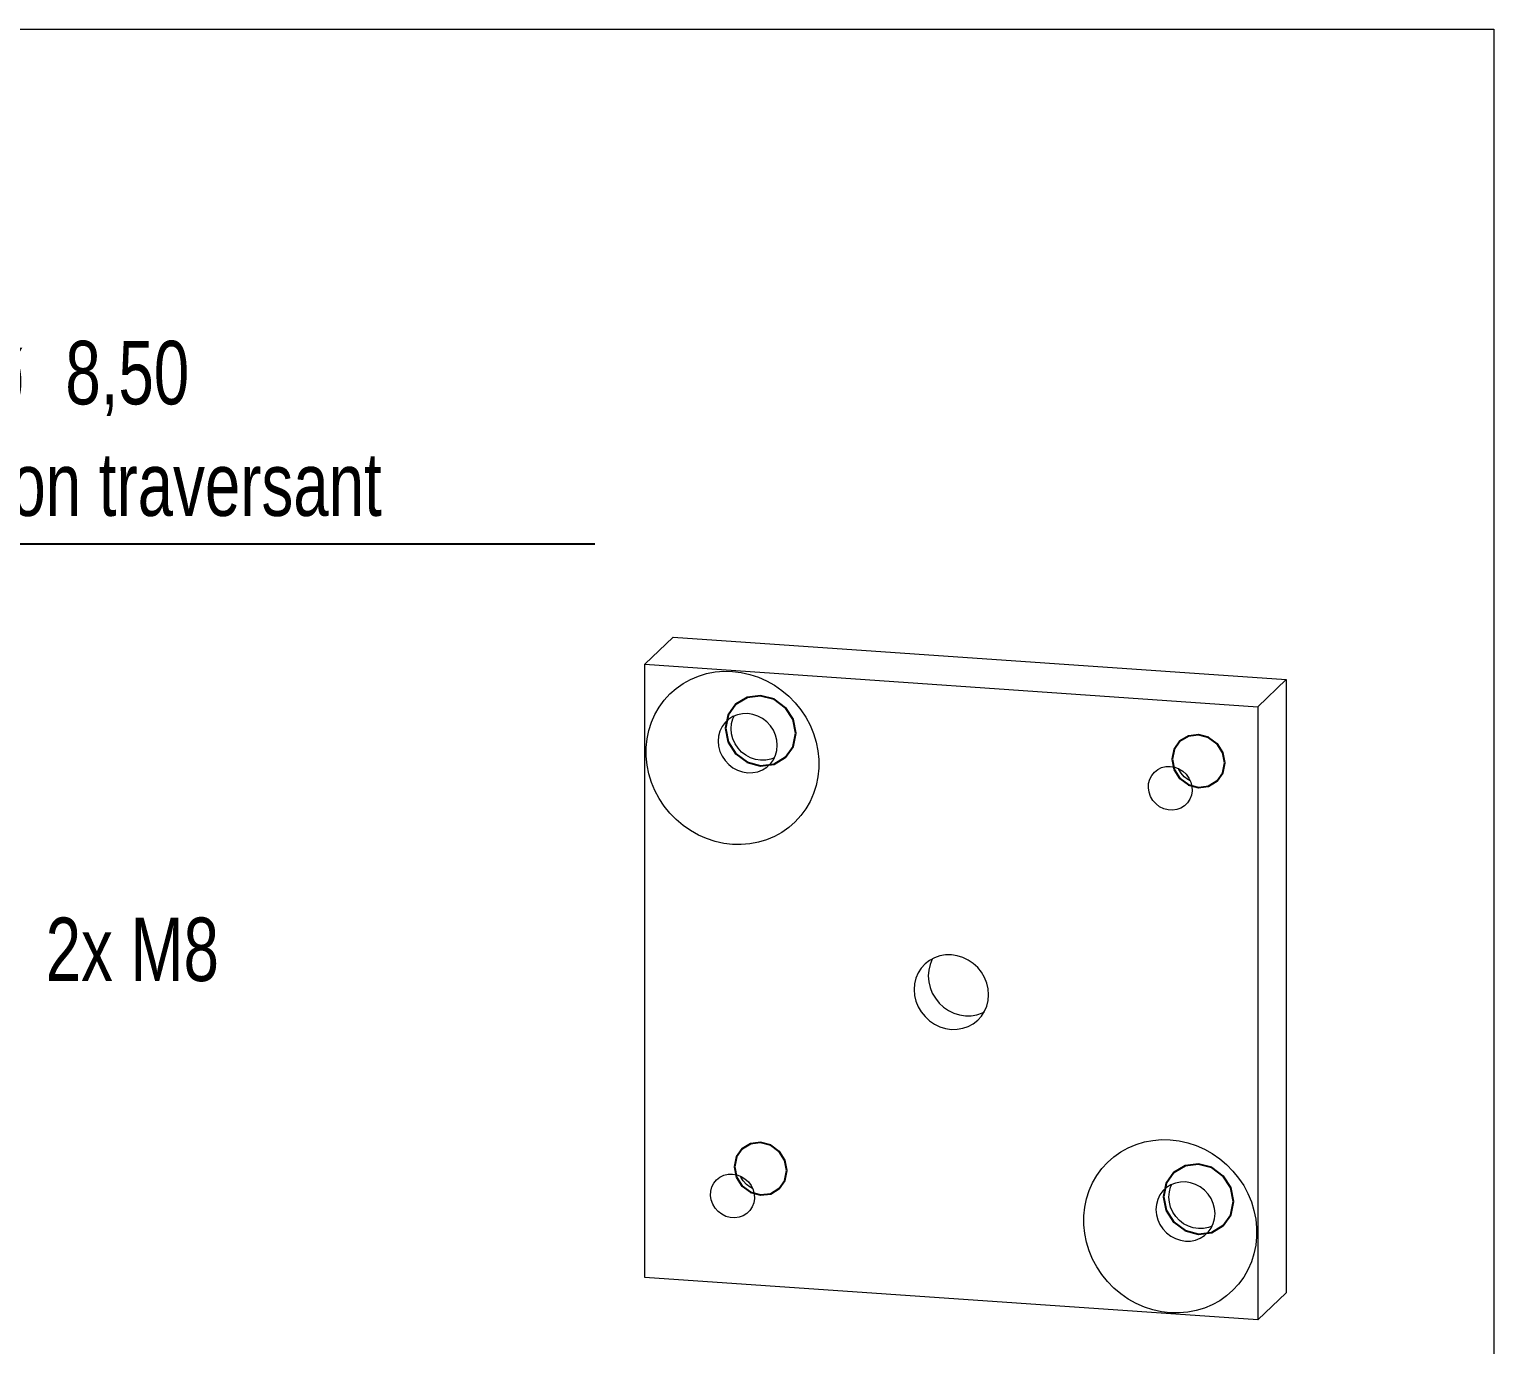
# Model space of a CAD drawing. Extents: x 12 to 198, y 12 to 285.
# Drawn here: x 117.2 to 198, y 212.5 to 285 of the extents above; entities that cross this region are included whole.
import ezdxf

# ---------------------------------------------------------------- set-up
doc = ezdxf.new("R2010")
doc.units = 0
doc.header["$MEASUREMENT"] = 0
doc.header["$PDSIZE"] = -1
doc.styles.add('SLDTEXTSTYLE0', font='txt', dxfattribs={"width": 0.75})
doc.dimstyles.new('SLDDIMSTYLE4', dxfattribs={"dimtxt": 3.5, "dimasz": 3, "dimexe": 1, "dimexo": 0.0625, "dimgap": 0.875, "dimtad": 0, "dimtih": 1, "dimtoh": 1, "dimzin": 12, "dimdsep": 46, "dimtxsty": 'Standard', "dimsah": 1, "dimcen": 0.09, "dimclrd": 255, "dimclre": 255, "dimclrt": 255, "dimadec": 0, "dimazin": 0, "dimtfac": 1, "dimtdec": 4, "dimtmove": 0, "dimatfit": 3, "dimfxl": 1, "dimtolj": 1, "dimtzin": 12, "dimarcsym": 0})

# ---------------------------------------------------------------- blocks, each defined once
blk = doc.blocks.new('*D15')
for p, q in [((72.438, 235.113), (111.053, 256.623)), ((111.053, 256.623), (148.424, 256.623)), ((65.013, 230.976), (72.438, 235.113))]:
    blk.add_line(p, q)
at = {"color": 7}
for p in [(72.438, 235.113), (65.013, 230.976)]:
    blk.add_point(p, dxfattribs=at)
at = {"color": 255}
blk.add_solid([(72.438, 235.113), (75.278, 236.179), (74.84, 236.966)], dxfattribs=at)
at = {"color": 7, "char_height": 3.5, "attachment_point": 7, "style": 'SLDTEXTSTYLE0'}
for s, insert in [('%%c', (114.228, 263.672)), ('8,50', (119.214, 263.672)), ('non traversant', (114.228, 258.123))]:
    blk.add_mtext(s, dxfattribs=dict(at, insert=insert))

msp = doc.modelspace()

# ---------------------------------------------------------------- linework, layer by layer
at = {"color": 7, "linetype": 'Continuous', "lineweight": 0}
for p, q in [((12, 285), (198, 285)), ((198, 285), (198, 12))]:
    msp.add_line(p, q, dxfattribs=at)
at = {"color": 7, "linetype": 'Continuous', "lineweight": 15}
for p, q in [((152.735, 251.493), (151.182, 249.993)), ((152.735, 251.493), (186.543, 249.148)), ((151.182, 249.993), (184.99, 247.648)), ((151.182, 216.185), (151.182, 249.993)), ((186.543, 249.148), (184.99, 247.648)), ((186.543, 249.148), (186.543, 215.341)), ((184.99, 247.648), (184.99, 213.841)), ((184.99, 213.841), (151.182, 216.185)), ((186.543, 215.341), (184.99, 213.841))]:
    msp.add_line(p, q, dxfattribs=at)
at = {"color": 7, "linetype": 'Continuous', "lineweight": 15, "flags": 128}
for points in [[(156.012, 249.597), (156.495, 249.539), (156.972, 249.433), (157.44, 249.28), (157.893, 249.08), (158.327, 248.838), (158.737, 248.554), (159.119, 248.231), (159.469, 247.874), (159.784, 247.486), (160.06, 247.07), (160.294, 246.632), (160.484, 246.174), (160.629, 245.703), (160.726, 245.223), (160.775, 244.739), (160.775, 244.256), (160.726, 243.779), (160.629, 243.313), (160.484, 242.862), (160.294, 242.431), (160.06, 242.025), (159.784, 241.647), (159.469, 241.303), (159.119, 240.994), (158.737, 240.725), (158.327, 240.498), (157.893, 240.315), (157.44, 240.179), (156.972, 240.09), (156.495, 240.05), (156.012, 240.059), (155.53, 240.117), (155.052, 240.223), (154.584, 240.377), (154.131, 240.576), (153.698, 240.819), (153.288, 241.103), (152.906, 241.425), (152.555, 241.782), (152.241, 242.17), (151.965, 242.586), (151.73, 243.025), (151.54, 243.482), (151.395, 243.953), (151.298, 244.433), (151.249, 244.917), (151.249, 245.4), (151.298, 245.877), (151.395, 246.344), (151.54, 246.795), (151.73, 247.225), (151.965, 247.632), (152.241, 248.009), (152.555, 248.354), (152.906, 248.662), (153.288, 248.932), (153.698, 249.159), (154.131, 249.341), (154.584, 249.478), (155.052, 249.566), (155.53, 249.606), (156.012, 249.597)], [(156.853, 247.271), (156.57, 247.266), (156.296, 247.211), (156.038, 247.109), (155.806, 246.962), (155.605, 246.775), (155.442, 246.554), (155.322, 246.304), (155.248, 246.035), (155.223, 245.754), (155.248, 245.469), (155.322, 245.189), (155.442, 244.924), (155.605, 244.679), (155.806, 244.465), (156.038, 244.286), (156.296, 244.148), (156.57, 244.055), (156.853, 244.011), (157.136, 244.016), (157.411, 244.07), (157.668, 244.173), (157.901, 244.319), (158.102, 244.506), (158.265, 244.728), (158.385, 244.977), (158.458, 245.246), (158.483, 245.528), (158.458, 245.812), (158.385, 246.092), (158.265, 246.358), (158.102, 246.602), (157.901, 246.817), (157.668, 246.996), (157.411, 247.134), (157.136, 247.226), (156.853, 247.271)], [(158.322, 244.832), (158.123, 244.758), (157.848, 244.703), (157.565, 244.698), (157.282, 244.743), (157.008, 244.835), (156.75, 244.973), (156.517, 245.152), (156.316, 245.367), (156.153, 245.611), (156.033, 245.877), (155.96, 246.156), (155.935, 246.441), (155.96, 246.723), (156.033, 246.992), (156.096, 247.137)], [(180.16, 244.361), (180.403, 244.319), (180.636, 244.23), (180.85, 244.097), (181.035, 243.925), (181.185, 243.721), (181.292, 243.494), (181.354, 243.254), (181.366, 243.009), (181.329, 242.77), (181.244, 242.547), (181.115, 242.348), (180.947, 242.183), (180.746, 242.057), (180.522, 241.976), (180.282, 241.944), (180.038, 241.961), (179.799, 242.026), (179.574, 242.138), (179.374, 242.292), (179.205, 242.481), (179.076, 242.697), (178.991, 242.932), (178.954, 243.176), (178.967, 243.419), (179.028, 243.651), (179.136, 243.863), (179.285, 244.046), (179.47, 244.192), (179.684, 244.296), (179.917, 244.353), (180.16, 244.361)], [(181.265, 243.563), (181.127, 243.638), (180.927, 243.792), (180.758, 243.981), (180.629, 244.197), (180.608, 244.244)], [(168.086, 229.864), (168.407, 229.867), (168.72, 229.921), (169.018, 230.023), (169.293, 230.172), (169.538, 230.365), (169.747, 230.595), (169.915, 230.858), (170.038, 231.147), (170.113, 231.455), (170.139, 231.774), (170.113, 232.097), (170.038, 232.416), (169.915, 232.722), (169.747, 233.008), (169.538, 233.267), (169.293, 233.494), (169.018, 233.681), (168.72, 233.825), (168.407, 233.922), (168.086, 233.969), (167.765, 233.966), (167.452, 233.913), (167.154, 233.81), (166.88, 233.661), (166.635, 233.469), (166.426, 233.238), (166.257, 232.975), (166.134, 232.686), (166.059, 232.378), (166.034, 232.059), (166.059, 231.736), (166.134, 231.418), (166.257, 231.112), (166.426, 230.825), (166.635, 230.566), (166.88, 230.34), (167.154, 230.152), (167.452, 230.009), (167.765, 229.912), (168.086, 229.864)], [(167.054, 233.762), (167.034, 233.725), (166.91, 233.436), (166.835, 233.128), (166.81, 232.809), (166.835, 232.486), (166.91, 232.168), (167.034, 231.862), (167.202, 231.575), (167.411, 231.316), (167.656, 231.09), (167.931, 230.902), (168.228, 230.759), (168.542, 230.662), (168.863, 230.614)], [(168.863, 230.614), (169.184, 230.617), (169.497, 230.671), (169.794, 230.773), (169.895, 230.821)], [(180.16, 223.775), (180.643, 223.717), (181.12, 223.61), (181.588, 223.457), (182.041, 223.258), (182.475, 223.015), (182.885, 222.731), (183.267, 222.409), (183.617, 222.051), (183.932, 221.663), (184.208, 221.247), (184.442, 220.809), (184.633, 220.352), (184.777, 219.881), (184.875, 219.401), (184.923, 218.917), (184.923, 218.433), (184.875, 217.956), (184.777, 217.49), (184.633, 217.039), (184.442, 216.608), (184.208, 216.202), (183.932, 215.824), (183.617, 215.48), (183.267, 215.171), (182.885, 214.902), (182.475, 214.675), (182.041, 214.492), (181.588, 214.356), (181.12, 214.267), (180.643, 214.227), (180.16, 214.236), (179.678, 214.294), (179.2, 214.4), (178.733, 214.554), (178.279, 214.753), (177.846, 214.996), (177.436, 215.28), (177.054, 215.602), (176.704, 215.959), (176.389, 216.348), (176.113, 216.763), (175.878, 217.202), (175.688, 217.659), (175.543, 218.13), (175.446, 218.61), (175.397, 219.094), (175.397, 219.577), (175.446, 220.054), (175.543, 220.521), (175.688, 220.972), (175.878, 221.403), (176.113, 221.809), (176.389, 222.186), (176.704, 222.531), (177.054, 222.839), (177.436, 223.109), (177.846, 223.336), (178.279, 223.519), (178.733, 223.655), (179.2, 223.744), (179.678, 223.784), (180.16, 223.775)], [(156.012, 221.887), (156.255, 221.846), (156.488, 221.757), (156.702, 221.623), (156.887, 221.451), (157.037, 221.248), (157.144, 221.021), (157.206, 220.78), (157.218, 220.535), (157.181, 220.296), (157.096, 220.073), (156.967, 219.875), (156.799, 219.709), (156.598, 219.584), (156.374, 219.503), (156.134, 219.47), (155.89, 219.487), (155.651, 219.553), (155.426, 219.665), (155.226, 219.818), (155.057, 220.007), (154.928, 220.223), (154.843, 220.458), (154.806, 220.702), (154.819, 220.946), (154.88, 221.178), (154.987, 221.39), (155.137, 221.573), (155.322, 221.719), (155.536, 221.823), (155.769, 221.88), (156.012, 221.887)], [(157.117, 221.09), (156.979, 221.165), (156.779, 221.318), (156.61, 221.507), (156.481, 221.723), (156.46, 221.77)], [(181.001, 221.448), (180.718, 221.443), (180.444, 221.388), (180.186, 221.286), (179.954, 221.139), (179.753, 220.952), (179.59, 220.731), (179.47, 220.482), (179.396, 220.212), (179.371, 219.931), (179.396, 219.646), (179.47, 219.367), (179.59, 219.101), (179.753, 218.857), (179.954, 218.642), (180.186, 218.463), (180.444, 218.325), (180.718, 218.232), (181.001, 218.188), (181.284, 218.193), (181.559, 218.247), (181.816, 218.35), (182.049, 218.497), (182.25, 218.683), (182.413, 218.905), (182.533, 219.154), (182.607, 219.423), (182.631, 219.705), (182.607, 219.99), (182.533, 220.269), (182.413, 220.535), (182.25, 220.779), (182.049, 220.994), (181.816, 221.173), (181.559, 221.311), (181.284, 221.403), (181.001, 221.448)], [(182.47, 219.009), (182.271, 218.935), (181.996, 218.88), (181.713, 218.875), (181.43, 218.92), (181.156, 219.012), (180.898, 219.15), (180.665, 219.329), (180.465, 219.544), (180.302, 219.788), (180.181, 220.054), (180.108, 220.334), (180.083, 220.618), (180.108, 220.9), (180.181, 221.169), (180.244, 221.314)]]:
    msp.add_lwpolyline(points, dxfattribs=at)
at = {"color": 7, "linetype": 'Continuous', "flags": 128}
for points in [[(157.565, 248.26), (156.826, 248.164), (156.199, 247.789), (155.78, 247.191), (155.633, 246.462), (155.78, 245.713), (156.199, 245.057), (156.826, 244.595), (157.565, 244.396), (158.304, 244.492), (158.931, 244.867), (159.35, 245.465), (159.497, 246.194), (159.35, 246.944), (158.931, 247.599), (158.304, 248.062), (157.565, 248.26)], [(181.713, 246.102), (181.159, 246.031), (180.689, 245.749), (180.375, 245.301), (180.264, 244.754), (180.375, 244.192), (180.689, 243.7), (181.159, 243.353), (181.713, 243.205), (182.268, 243.276), (182.738, 243.558), (183.052, 244.006), (183.162, 244.553), (183.052, 245.115), (182.738, 245.607), (182.268, 245.954), (181.713, 246.102)], [(157.565, 223.629), (157.011, 223.557), (156.54, 223.276), (156.226, 222.827), (156.116, 222.28), (156.226, 221.718), (156.54, 221.227), (157.011, 220.88), (157.565, 220.731), (158.119, 220.803), (158.59, 221.084), (158.904, 221.533), (159.014, 222.08), (158.904, 222.642), (158.59, 223.133), (158.119, 223.48), (157.565, 223.629)], [(181.713, 222.437), (180.974, 222.341), (180.347, 221.966), (179.928, 221.368), (179.781, 220.639), (179.928, 219.89), (180.347, 219.234), (180.974, 218.772), (181.713, 218.573), (182.452, 218.669), (183.079, 219.045), (183.498, 219.642), (183.645, 220.371), (183.498, 221.121), (183.079, 221.777), (182.452, 222.239), (181.713, 222.437)]]:
    msp.add_lwpolyline(points, dxfattribs=at)

# ---------------------------------------------------------------- texts
at = {"color": 7, "insert": (122.907, 236.027), "char_height": 3.5, "attachment_point": 2, "style": 'SLDTEXTSTYLE0'}
msp.add_mtext('2x M8', dxfattribs=at)

# ---------------------------------------------------------------- dimensions: what is measured, and where the dimension line sits
dim = msp.add_diameter_dim_2p(p1=(65.013, 230.976), p2=(72.438, 235.113), text='<>\\Pnon traversant', dimstyle='SLDDIMSTYLE4')
dim.commit()
dim.dimension.update_dxf_attribs({"geometry": '*D15', "text_midpoint": (130.532, 262.172), "dimtype": 163})

doc.saveas('drawing.dxf')
